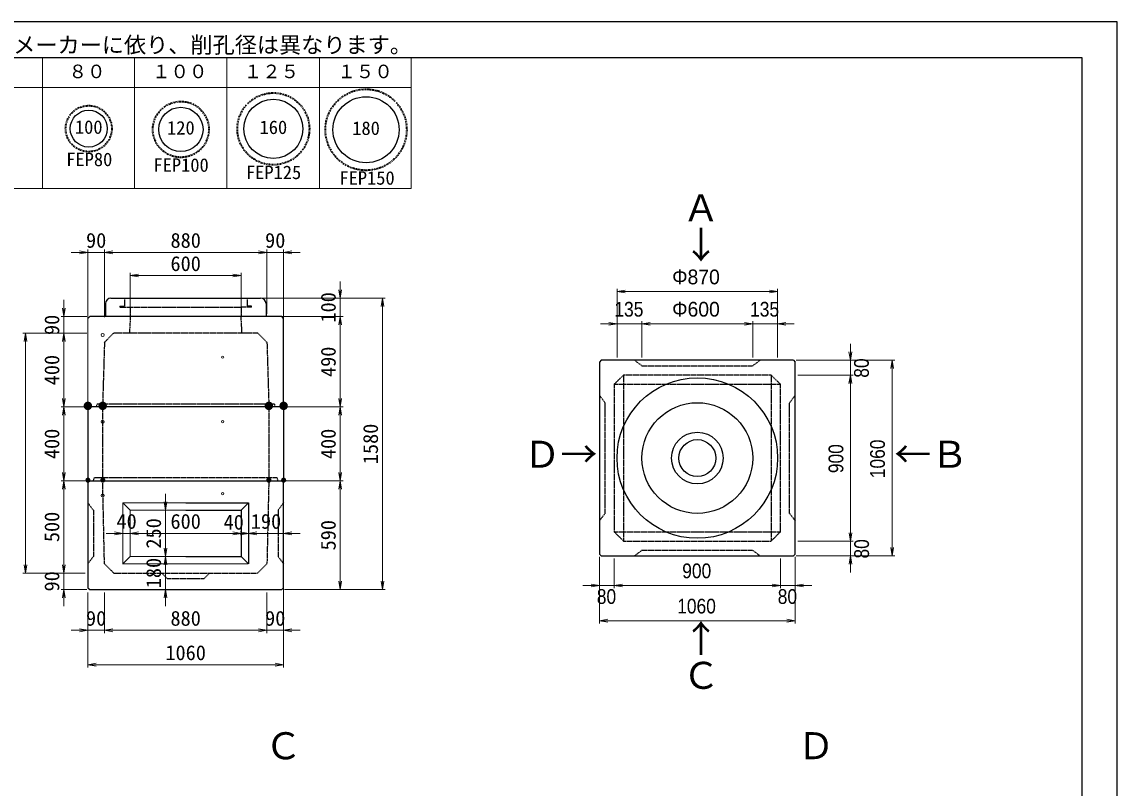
# Model space of a CAD drawing. Units: millimetres, scale not verified. Extents: x -297 to 298, y -210 to 210.
# Drawn here: x 1.3 to 297.9, y 2.9 to 210.5 of the extents above; entities that cross this region are included whole.
import ezdxf
from ezdxf.enums import TextEntityAlignment as Align

# ---------------------------------------------------------------- set-up
doc = ezdxf.new("R2010")
doc.units = ezdxf.units.MM
doc.linetypes.add('USER1', pattern=[12.95, 6.35, -3.175, 0.25, -3.175])
doc.linetypes.add('USER2', pattern=[4.7625, 3.175, -1.5875])
doc.layers.add('0-0', color=7, linetype='Continuous')
for name, color, linetype, lineweight in [('0-1_0', 9, 'Continuous', 25), ('0-2_dims', 7, 'Continuous', 18), ('0-3_pen1実線', 4, 'Continuous', 13), ('0-4_pen2実線', 3, 'Continuous', 13), ('0-5_pen3実線', 7, 'Continuous', 25), ('0-6_pen4実線', 7, 'Continuous', 25), ('0-7_pen2破線', 3, 'USER2', 25), ('0-8_鉄筋', 7, 'Continuous', 25), ('0-9_draw', 7, 'Continuous', 13)]:
    doc.layers.add(name, color=color, linetype=linetype, lineweight=lineweight)
doc.styles.add('ＭＳ ゴシック', font='')
doc.styles.add('ＭＳ Ｐゴシック', font='')
doc.styles.get('ＭＳ ゴシック').set_extended_font_data('MS Gothic')
doc.styles.get('ＭＳ Ｐゴシック').set_extended_font_data('MS PGothic')

# ---------------------------------------------------------------- blocks, each defined once
blk = doc.blocks.new('部分図 1')
at = {"layer": '0-1_0'}
blk.add_lwpolyline([(0, 0), (11898, 0), (11898, 8410), (0, 8410)], close=True, dxfattribs=at)
at = {"layer": '0-2_dims'}
for p, q in [((6077.1, 7506.2), (6077.1, 8214.9)), ((6576.1, 7506.2), (6576.1, 8214.9)), ((7077.1, 7506.2), (7077.1, 8214.9)), ((7578.1, 7506.2), (7578.1, 8214.9)), ((8075.1, 7506.2), (8075.1, 8214.9)), ((4076.1, 8055), (8075.1, 8055)), ((8075.1, 7506.2), (4076.1, 7506.2)), ((6323.5, 7161), (6233.5, 7161)), ((6323.5, 6805.5), (6323.5, 7176)), ((6323.5, 7161), (6413.8, 7161)), ((6413.8, 6809.4), (6413.8, 7176)), ((6413.8, 6809.4), (6413.8, 7176)), ((6413.8, 7161), (6503.8, 7161)), ((6413.8, 7161), (7293.5, 7161)), ((7293.5, 7161), (7203.5, 7161)), ((7293.5, 6828), (7293.5, 7176)), ((7293.5, 6828), (7293.5, 7176)), ((7293.5, 7161), (7383.5, 7161)), ((7383.5, 6806), (7383.5, 7176)), ((7383.5, 7161), (7473.5, 7161)), ((6553.5, 6828), (6553.5, 7050)), ((6553.5, 7035), (7153.5, 7035)), ((7153.5, 6828), (7153.5, 7050)), ((7690.5, 6913), (7690.5, 7003)), ((6193.5, 6813), (6193.5, 6903)), ((7273.5, 6913), (7705.5, 6913)), ((7288.5, 6913), (7934.5, 6913)), ((7690.5, 6913), (7690.5, 6813)), ((7919.5, 6913), (7919.5, 5333)), ((6318.5, 6813), (6178.5, 6813)), ((6193.5, 6813), (6193.5, 6723)), ((7373.5, 6813), (7705.5, 6813)), ((7373.5, 6813), (7705.5, 6813)), ((7690.5, 6813), (7690.5, 6723)), ((7690.5, 6813), (7690.5, 6323)), ((6303.5, 6723), (5970.5, 6723)), ((5985.5, 6723), (5985.5, 5423)), ((6318.5, 6723), (6178.5, 6723)), ((6318.5, 6723), (6178.5, 6723)), ((6193.5, 6723), (6193.5, 6633)), ((6193.5, 6723), (6193.5, 6323)), ((6308.5, 6323), (6178.5, 6323)), ((6308.5, 6323), (6178.5, 6323)), ((6193.5, 6323), (6193.5, 5923)), ((7398.5, 6323), (7705.5, 6323)), ((7398.5, 6323), (7705.5, 6323)), ((7690.5, 6323), (7690.5, 5923)), ((6308.5, 5923), (6178.5, 5923)), ((6293.5, 5923), (6178.5, 5923)), ((6193.5, 5923), (6193.5, 5423)), ((6323.5, 5923), (7451.5, 5923)), ((7398.5, 5923), (7705.5, 5923)), ((7398.5, 5923), (7705.5, 5923)), ((7690.5, 5923), (7690.5, 5333)), ((6744.5, 5763), (6744.5, 5853)), ((6737.5, 5763), (6729.5, 5763)), ((6744.5, 5763), (6744.5, 5513)), ((6513.5, 5638), (6423.5, 5638)), ((6513.5, 5638), (6513.5, 5653)), ((6513.5, 5638), (6553.5, 5638)), ((6553.5, 5638), (6553.5, 5653)), ((6553.5, 5638), (6553.5, 5653)), ((6553.5, 5638), (6643.5, 5638)), ((6553.5, 5638), (7153.5, 5638)), ((7153.5, 5638), (7063.5, 5638)), ((7193.5, 5638), (7103.5, 5638)), ((7153.5, 5638), (7153.5, 5653)), ((7153.5, 5638), (7153.5, 5653)), ((7153.5, 5638), (7193.5, 5638)), ((7193.5, 5638), (7193.5, 5653)), ((7193.5, 5638), (7193.5, 5653)), ((7193.5, 5638), (7283.5, 5638)), ((7193.5, 5638), (7383.5, 5638)), ((7383.5, 5638), (7383.5, 5653)), ((7383.5, 5638), (7473.5, 5638)), ((6744.5, 5513), (6744.5, 5603)), ((6193.5, 5423), (6193.5, 5513)), ((6737.5, 5513), (6729.5, 5513)), ((6737.5, 5513), (6729.5, 5513)), ((6744.5, 5513), (6744.5, 5423)), ((6744.5, 5513), (6744.5, 5333)), ((6271, 5423), (5970.5, 5423)), ((6308.5, 5423), (6178.5, 5423)), ((6308.5, 5423), (6178.5, 5423)), ((6193.5, 5423), (6193.5, 5333)), ((7383.5, 5351), (7383.5, 5097.5)), ((6318.5, 5333), (6178.5, 5333)), ((6193.5, 5333), (6193.5, 5243)), ((6323.5, 5317.6), (6323.5, 5097.5)), ((6413.3, 5317.6), (6413.3, 5097.5)), ((6413.3, 5317.6), (6413.3, 5097.5)), ((6744.5, 5333), (6744.5, 5243)), ((6746.5, 5333), (6759.5, 5333)), ((7293.5, 5317.6), (7293.5, 5097.5)), ((7293.5, 5317.6), (7293.5, 5097.5)), ((7388.5, 5333), (7705.5, 5333)), ((7403.5, 5333), (7934.5, 5333)), ((6323.5, 5262.7), (6323.5, 4911)), ((7383.5, 5247.57), (7383.5, 4911)), ((6323.5, 5112.5), (6233.5, 5112.5)), ((6323.5, 5112.5), (6413.3, 5112.5)), ((6413.3, 5112.5), (6503.3, 5112.5)), ((6413.3, 5112.5), (7293.5, 5112.5)), ((7293.5, 5112.5), (7203.5, 5112.5)), ((7293.5, 5112.5), (7383.5, 5112.5)), ((7383.5, 5112.5), (7473.5, 5112.5)), ((6323.5, 4926), (7383.5, 4926))]:
    blk.add_line(p, q, dxfattribs=at)
at = {"layer": '0-2_dims', "lineweight": 13}
for p, q in [((9189.52, 6591), (9189.52, 6963.65)), ((10059.52, 6948.65), (9189.52, 6948.65)), ((10059.52, 6591), (10059.52, 6963.65)), ((9189.52, 6773.65), (9099.52, 6773.65)), ((9189.52, 6591), (9189.52, 6788.65)), ((9324.52, 6773.65), (9189.52, 6773.65)), ((9324.52, 6591), (9324.52, 6788.65)), ((9324.52, 6591), (9324.52, 6788.65)), ((9324.52, 6773.65), (9414.52, 6773.65)), ((9324.52, 6773.65), (9924.52, 6773.65)), ((9924.52, 6773.65), (9834.52, 6773.65)), ((9924.52, 6591), (9924.52, 6788.65)), ((9924.52, 6591), (9924.52, 6788.65)), ((9924.52, 6773.65), (10059.52, 6773.65)), ((10059.52, 6591), (10059.52, 6788.65)), ((10059.52, 6773.65), (10149.52, 6773.65)), ((10453.26, 6576), (10453.26, 6666)), ((10159.52, 6576), (10468.26, 6576)), ((10159.52, 6576), (10694.21, 6576)), ((10453.26, 6496), (10453.26, 6576)), ((10679.21, 5516), (10679.21, 6576)), ((10169.52, 6496), (10468.26, 6496)), ((10169.52, 6496), (10469.21, 6496)), ((10453.26, 6496), (10453.26, 6406)), ((10454.21, 6496), (10454.21, 5596)), ((10454.21, 5596), (10454.21, 5686)), ((10169.52, 5596), (10469.21, 5596)), ((10169.52, 5596), (10469.21, 5596)), ((10454.21, 5596), (10454.21, 5516)), ((9094.52, 5511), (9094.52, 5340.67)), ((9094.52, 5511), (9094.52, 5149.65)), ((9174.52, 5501), (9174.52, 5340.67)), ((9174.52, 5501), (9174.52, 5340.67)), ((10074.52, 5501), (10074.52, 5340.67)), ((10074.52, 5501), (10074.52, 5340.67)), ((10154.52, 5511), (10154.52, 5340.67)), ((10154.52, 5511), (10154.52, 5149.65)), ((10159.52, 5516), (10469.21, 5516)), ((10159.52, 5516), (10694.21, 5516)), ((10454.21, 5516), (10454.21, 5426)), ((9094.52, 5355.67), (9004.52, 5355.67)), ((9174.52, 5355.67), (9094.52, 5355.67)), ((9174.52, 5355.67), (9264.52, 5355.67)), ((9174.52, 5355.67), (10074.52, 5355.67)), ((10074.52, 5355.67), (9984.52, 5355.67)), ((10074.52, 5355.67), (10154.52, 5355.67)), ((10154.52, 5355.67), (10244.52, 5355.67)), ((9094.52, 5164.65), (10154.52, 5164.65))]:
    blk.add_line(p, q, dxfattribs=at)
at = {"layer": '0-2_dims'}
for points in [[(6278.5, 7153.5), (6323.5, 7161), (6278.5, 7168.5)], [(6458.8, 7168.5), (6413.8, 7161), (6458.8, 7153.5)], [(6458.8, 7168.5), (6413.8, 7161), (6458.8, 7153.5)], [(7248.5, 7153.5), (7293.5, 7161), (7248.5, 7168.5)], [(7248.5, 7153.5), (7293.5, 7161), (7248.5, 7168.5)], [(7428.5, 7168.5), (7383.5, 7161), (7428.5, 7153.5)], [(6598.5, 7042.5), (6553.5, 7035), (6598.5, 7027.5)], [(7108.5, 7027.5), (7153.5, 7035), (7108.5, 7042.5)], [(7683, 6958), (7690.5, 6913), (7698, 6958)], [(7927, 6868), (7919.5, 6913), (7912, 6868)], [(6186, 6858), (6193.5, 6813), (6201, 6858)], [(7698, 6768), (7690.5, 6813), (7683, 6768)], [(7698, 6768), (7690.5, 6813), (7683, 6768)], [(5993, 6678), (5985.5, 6723), (5978, 6678)], [(6201, 6678), (6193.5, 6723), (6186, 6678)], [(6201, 6678), (6193.5, 6723), (6186, 6678)], [(6186, 6368), (6193.5, 6323), (6201, 6368)], [(7683, 6368), (7690.5, 6323), (7698, 6368)], [(6201, 6278), (6193.5, 6323), (6186, 6278)], [(7698, 6278), (7690.5, 6323), (7683, 6278)], [(6186, 5968), (6193.5, 5923), (6201, 5968)], [(7683, 5968), (7690.5, 5923), (7698, 5968)], [(6201, 5878), (6193.5, 5923), (6186, 5878)], [(7698, 5878), (7690.5, 5923), (7683, 5878)], [(6737, 5808), (6744.5, 5763), (6752, 5808)], [(6468.5, 5630.5), (6513.5, 5638), (6468.5, 5645.5)], [(6598.5, 5645.5), (6553.5, 5638), (6598.5, 5630.5)], [(6598.5, 5645.5), (6553.5, 5638), (6598.5, 5630.5)], [(7108.5, 5630.5), (7153.5, 5638), (7108.5, 5645.5)], [(7108.5, 5630.5), (7153.5, 5638), (7108.5, 5645.5)], [(7148.5, 5630.5), (7193.5, 5638), (7148.5, 5645.5)], [(7238.5, 5645.5), (7193.5, 5638), (7238.5, 5630.5)], [(7428.5, 5645.5), (7383.5, 5638), (7428.5, 5630.5)], [(6737, 5558), (6744.5, 5513), (6752, 5558)], [(5978, 5468), (5985.5, 5423), (5993, 5468)], [(6186, 5468), (6193.5, 5423), (6201, 5468)], [(6186, 5468), (6193.5, 5423), (6201, 5468)], [(6752, 5468), (6744.5, 5513), (6737, 5468)], [(7683, 5378), (7690.5, 5333), (7698, 5378)], [(7912, 5378), (7919.5, 5333), (7927, 5378)], [(6201, 5288), (6193.5, 5333), (6186, 5288)], [(6752, 5288), (6744.5, 5333), (6737, 5288)], [(6278.5, 5105), (6323.5, 5112.5), (6278.5, 5120)], [(6458.3, 5120), (6413.3, 5112.5), (6458.3, 5105)], [(6458.3, 5120), (6413.3, 5112.5), (6458.3, 5105)], [(7248.5, 5105), (7293.5, 5112.5), (7248.5, 5120)], [(7248.5, 5105), (7293.5, 5112.5), (7248.5, 5120)], [(7428.5, 5120), (7383.5, 5112.5), (7428.5, 5105)], [(6368.5, 4933.5), (6323.5, 4926), (6368.5, 4918.5)], [(7338.5, 4918.5), (7383.5, 4926), (7338.5, 4933.5)]]:
    blk.add_lwpolyline(points, dxfattribs=at)
at = {"layer": '0-2_dims', "lineweight": 13}
for points in [[(9234.52, 6956.15), (9189.52, 6948.65), (9234.52, 6941.15)], [(10014.52, 6941.15), (10059.52, 6948.65), (10014.52, 6956.15)], [(9144.52, 6766.15), (9189.52, 6773.65), (9144.52, 6781.15)], [(9369.52, 6781.15), (9324.52, 6773.65), (9369.52, 6766.15)], [(9369.52, 6781.15), (9324.52, 6773.65), (9369.52, 6766.15)], [(9879.52, 6766.15), (9924.52, 6773.65), (9879.52, 6781.15)], [(9879.52, 6766.15), (9924.52, 6773.65), (9879.52, 6781.15)], [(10104.52, 6781.15), (10059.52, 6773.65), (10104.52, 6766.15)], [(10445.76, 6621), (10453.26, 6576), (10460.76, 6621)], [(10686.71, 6531), (10679.21, 6576), (10671.71, 6531)], [(10460.76, 6451), (10453.26, 6496), (10445.76, 6451)], [(10461.71, 6451), (10454.21, 6496), (10446.71, 6451)], [(10446.71, 5641), (10454.21, 5596), (10461.71, 5641)], [(10446.71, 5641), (10454.21, 5596), (10461.71, 5641)], [(10671.71, 5561), (10679.21, 5516), (10686.71, 5561)], [(10461.71, 5471), (10454.21, 5516), (10446.71, 5471)], [(9049.52, 5348.17), (9094.52, 5355.67), (9049.52, 5363.17)], [(9219.52, 5363.17), (9174.52, 5355.67), (9219.52, 5348.17)], [(9219.52, 5363.17), (9174.52, 5355.67), (9219.52, 5348.17)], [(10029.52, 5348.17), (10074.52, 5355.67), (10029.52, 5363.17)], [(10029.52, 5348.17), (10074.52, 5355.67), (10029.52, 5363.17)], [(10199.52, 5363.17), (10154.52, 5355.67), (10199.52, 5348.17)], [(9139.52, 5172.15), (9094.52, 5164.65), (9139.52, 5157.15)], [(10109.52, 5157.15), (10154.52, 5164.65), (10109.52, 5172.15)]]:
    blk.add_lwpolyline(points, dxfattribs=at)
at = {"layer": '0-3_pen1実線'}
blk.add_line((7153.5, 6860.02), (7156.48, 6863), dxfattribs=at)
at = {"layer": '0-4_pen2実線'}
blk.add_line((7209.5, 6869), (7209.5, 6863), dxfattribs=at)
for centre, radius in [((6403.5, 6713), 8), ((7053.5, 6593), 6), ((6403.5, 6243), 8), ((7053.5, 6243), 6), ((6403.5, 5843), 8), ((7053.5, 5853), 6)]:
    blk.add_circle(centre, radius, dxfattribs=at)
at = {"layer": '0-5_pen3実線'}
for p, q in [((6418.5, 6883), (6418.5, 6813)), ((6448.5, 6913), (7258.5, 6913)), ((7288.5, 6883), (7288.5, 6813)), ((7373.5, 6813), (6333.5, 6813)), ((7383.5, 6803), (7373.5, 6813)), ((7383.5, 6323), (7383.5, 6803)), ((9104.52, 6576), (9094.52, 6566)), ((9094.52, 6566), (9094.52, 5526)), ((10144.52, 6576), (9104.52, 6576)), ((10144.52, 6576), (10154.52, 6566)), ((10154.52, 5526), (10154.52, 6566)), ((7383.5, 6323), (6323.5, 6323)), ((6323.5, 6323), (6323.5, 5923)), ((7383.5, 6323), (7383.5, 5923)), ((6323.5, 5923), (7383.5, 5923)), ((7383.5, 5343), (7383.5, 5923)), ((7193.5, 5803), (7153.5, 5763)), ((9094.52, 5526), (9104.52, 5516)), ((10154.52, 5526), (10144.52, 5516)), ((6513.5, 5473), (7191.23, 5475.27)), ((6853.5, 5513), (7153.5, 5513)), ((7153.5, 5513), (7193.5, 5473)), ((9104.52, 5516), (10144.52, 5516)), ((7383.5, 5343), (7373.5, 5333)), ((6333.5, 5333), (7373.5, 5333))]:
    blk.add_line(p, q, dxfattribs=at)
for points in [[(6323.5, 5923), (6323.5, 5343), (6333.5, 5333)], [(6853.5, 5803), (7193.5, 5803), (7193.5, 5473)], [(6853.5, 5763), (7153.5, 5763), (7153.5, 5513)]]:
    blk.add_lwpolyline(points, dxfattribs=at)
for radius in [435, 300, 140, 100]:
    blk.add_circle((9624.52, 6046), radius, dxfattribs=at)
for centre, start, end in [((6448.5, 6883), 90, 180), ((7258.5, 6883), 0, 90)]:
    blk.add_arc(centre, 30, start, end, dxfattribs=at)
at = {"layer": '0-6_pen4実線'}
blk.add_lwpolyline([(200, 200), (11709, 200), (11709, 8215), (200, 8215)], close=True, dxfattribs=at)
at = {"layer": '0-7_pen2破線'}
for p, q in [((6521.5, 6913), (6521.5, 6863)), ((7185.5, 6913), (7185.5, 6869)), ((6497.5, 6869), (6521.5, 6869)), ((6497.5, 6869), (6497.5, 6863)), ((6497.5, 6863), (7153.5, 6863)), ((6553.5, 6863), (6553.5, 6813)), ((7209.5, 6863), (7153.5, 6863)), ((7153.5, 6863), (7153.5, 6813)), ((7209.5, 6869), (7185.5, 6869)), ((6553.5, 6813), (6548.5, 6723)), ((7158.5, 6723), (7153.5, 6813)), ((6413.5, 6673), (6463.5, 6723)), ((6853.5, 6723), (6463.5, 6723)), ((7243.5, 6723), (6853.5, 6723)), ((7243.5, 6723), (7293.5, 6673)), ((6413.5, 6673), (6403.5, 6338)), ((7293.5, 6673), (7303.5, 6338)), ((9324.52, 6546), (9284.52, 6576)), ((9174.52, 6446), (9224.52, 6496)), ((10024.52, 6496), (9224.52, 6496)), ((9224.52, 6496), (9224.52, 5596)), ((10024.52, 6496), (10074.52, 6446)), ((10024.52, 6496), (10024.52, 5596)), ((9174.52, 6446), (9174.52, 5646)), ((9174.52, 6446), (10074.52, 6446)), ((10074.52, 5646), (10074.52, 6446)), ((10124.52, 6346), (10154.52, 6386)), ((6373.5, 6338), (6368.5, 6323)), ((6853.5, 6338), (6373.5, 6338)), ((6403.5, 6323), (6403.5, 5938)), ((7333.5, 6338), (6853.5, 6338)), ((7303.5, 6323), (7303.5, 5938)), ((7333.5, 6338), (7338.5, 6323)), ((10124.52, 5746), (10124.52, 6346)), ((6353.5, 5923), (6358.5, 5938)), ((6853.5, 5938), (6358.5, 5938)), ((7348.5, 5938), (6853.5, 5938)), ((7353.5, 5923), (7348.5, 5938)), ((6323.5, 5803), (6353.5, 5763)), ((6353.5, 5763), (6353.5, 5513)), ((7383.5, 5803), (7353.5, 5763)), ((7353.5, 5763), (7353.5, 5513)), ((9124.52, 5746), (9094.52, 5706)), ((10124.52, 5746), (10154.52, 5706)), ((9224.52, 5596), (9174.52, 5646)), ((9174.52, 5646), (10074.52, 5646)), ((10074.52, 5646), (10024.52, 5596)), ((9224.52, 5596), (10024.52, 5596)), ((9324.52, 5546), (9284.52, 5516)), ((9324.52, 5546), (9924.52, 5546)), ((9924.52, 5546), (9964.52, 5516)), ((6353.5, 5513), (6323.5, 5473)), ((7353.5, 5513), (7383.5, 5473)), ((6463.5, 5423), (7243.5, 5423)), ((6753.5, 5393), (6723.5, 5423))]:
    blk.add_line(p, q, dxfattribs=at)
for points in [[(9324.52, 6546), (9924.52, 6546), (9964.52, 6576)], [(9124.52, 5746), (9124.52, 6346), (9094.52, 6386)], [(6463.5, 5423), (6413.5, 5473), (6403.82, 5923)], [(7303.5, 5923), (7293.5, 5473), (7243.5, 5423)], [(6753.5, 5393), (6953.5, 5393), (6983.5, 5423)]]:
    blk.add_lwpolyline(points, dxfattribs=at)
at = {"layer": '0-8_鉄筋', "color": 1, "linetype": 'USER1', "lineweight": 35}
for centre, radius in [((7328.2, 7830.3), 195), ((7830.2, 7825.3), 220.1), ((6328.2, 7831.4), 125), ((6827.2, 7827.3), 151.71)]:
    blk.add_circle(centre, radius, dxfattribs=at)
at = {"layer": '0-8_鉄筋', "color": 1}
for centre, radius in [((7328.2, 7830.4), 160), ((7830.2, 7825.4), 179.11), ((6328.2, 7831.4), 100), ((6827.2, 7827.4), 120)]:
    blk.add_circle(centre, radius, dxfattribs=at)
at = {"layer": '0-9_draw'}
for p, q in [((6323.5, 6803), (6333.5, 6813)), ((6323.5, 6803), (6323.5, 6323)), ((6513.5, 5803), (6513.5, 5473)), ((6513.5, 5803), (6553.5, 5763)), ((6513.5, 5803), (6853.5, 5803)), ((6553.5, 5763), (6553.5, 5513)), ((6553.5, 5763), (6853.5, 5763)), ((6553.5, 5513), (6513.5, 5473)), ((6553.5, 5513), (6853.5, 5513))]:
    blk.add_line(p, q, dxfattribs=at)
at = {"layer": '0-2_dims'}
for s, height, style, p in [('※ＦＥＰ管メーカー・継手メーカーに依り、削孔径は異なります。', 87.98, 'ＭＳ ゴシック', (4478.92, 8214.83)), ('８０', 73.31, 'ＭＳ ゴシック', (6219.1, 8082.9)), ('１００', 73.31, 'ＭＳ ゴシック', (6671.1, 8082.9)), ('１２５', 73.31, 'ＭＳ ゴシック', (7168.1, 8082.9)), ('１５０', 73.31, 'ＭＳ ゴシック', (7675.1, 8082.9)), ('90', 80.65, 'ＭＳ ゴシック', (6313.65, 7161.5)), ('880', 80.65, 'ＭＳ ゴシック', (6771.15, 7161.5)), ('90', 80.65, 'ＭＳ ゴシック', (7283.5, 7161.5)), ('600', 80.65, 'ＭＳ ゴシック', (6771, 7035.5)), ('Φ870', 79.98, 'ＭＳ Ｐゴシック', (9488.15, 6963.65)), ('Φ600', 79.98, 'ＭＳ Ｐゴシック', (9488.15, 6788.65)), ('●', 36.66, 'ＭＳ ゴシック', (6298, 6298.4)), ('●', 36.66, 'ＭＳ ゴシック', (6378.2, 6298.5)), ('●', 36.66, 'ＭＳ ゴシック', (7278.1, 6298.44)), ('●', 36.66, 'ＭＳ ゴシック', (7358.2, 6298.5)), ('●', 21.99, 'ＭＳ ゴシック', (6308.6, 5908)), ('●', 21.99, 'ＭＳ ゴシック', (6388.9, 5908)), ('●', 21.99, 'ＭＳ ゴシック', (7288.3, 5908)), ('●', 21.99, 'ＭＳ ゴシック', (7368.4, 5908)), ('40', 80.65, 'ＭＳ ゴシック', (6478.5, 5638.5)), ('600', 80.65, 'ＭＳ ゴシック', (6771, 5638.5)), ('40', 80.65, 'ＭＳ ゴシック', (7058.5, 5634)), ('190', 80.65, 'ＭＳ ゴシック', (7206, 5638.5)), ('90', 80.65, 'ＭＳ ゴシック', (6313.4, 5113)), ('880', 80.65, 'ＭＳ ゴシック', (6770.9, 5113)), ('90', 80.65, 'ＭＳ ゴシック', (7283.5, 5113)), ('1060', 80.65, 'ＭＳ ゴシック', (6743.5, 4926.5))]:
    blk.add_text(s, height=height, dxfattribs=dict(at, style=style)).set_placement(p, align=Align.BOTTOM_LEFT)
at = {"layer": '0-2_dims', "style": 'ＭＳ ゴシック'}
for s, p in [('100', (7690, 6780.5)), ('90', (6193, 6713)), ('490', (7690, 6485.5)), ('400', (6193, 6440.5)), ('400', (6193, 6040.5)), ('400', (7690, 6040.5)), ('1580', (7919, 6013)), ('500', (6193, 5590.5)), ('250', (6744, 5555.5)), ('590', (7690, 5545.5)), ('180', (6744, 5340.5)), ('90', (6193, 5323))]:
    blk.add_text(s, height=80.65, rotation=90, dxfattribs=at).set_placement(p, align=Align.BOTTOM_LEFT)
at = {"layer": '0-2_dims', "style": 'ＭＳ Ｐゴシック', "width": 0.9}
for s, p in [('135', (9175.2, 6788.65)), ('135', (9910.2, 6788.65)), ('900', (9542.7, 5370.67)), ('80', (9079.97, 5231.58)), ('1060', (9515.43, 5179.65)), ('80', (10059.97, 5231.58))]:
    blk.add_text(s, height=79.98, dxfattribs=at).set_placement(p, align=Align.BOTTOM_LEFT)
for s, p in [('80', (10577.35, 6481.45)), ('900', (10439.21, 5964.18)), ('1060', (10664.21, 5936.91)), ('80', (10578.3, 5501.45))]:
    blk.add_text(s, height=79.98, rotation=90, dxfattribs=at).set_placement(p, align=Align.BOTTOM_LEFT)
at = {"layer": '0-5_pen3実線', "style": 'ＭＳ ゴシック'}
for s, p in [('Ａ', (9544.5, 7285)), ('↓', (9544.5, 7083.35)), ('Ｄ→', (8684, 5949.35)), ('←Ｂ', (10691, 5949.35)), ('↑', (9544.5, 4951)), ('Ｃ', (9544.5, 4751))]:
    blk.add_text(s, height=146.6, dxfattribs=at).set_placement(p, align=Align.BOTTOM_LEFT)
at = {"layer": '0-8_鉄筋', "style": 'ＭＳ ゴシック'}
for s, height, p in [('100', 73.31, (6253.5, 7781.3)), ('120', 73.31, (6752.5, 7777.3)), ('160', 73.31, (7253.5, 7780.3)), ('180', 73.31, (7755.5, 7775.3)), ('FEP80', 73.31, (6206.6, 7606.2)), ('FEP100', 73.31, (6679, 7575.5)), ('FEP125', 73.31, (7180, 7535.9)), ('FEP150', 73.31, (7686, 7505.5)), ('Ｃ', 146.6, (7281.87, 4369.4)), ('Ｄ', 146.6, (10167.37, 4369.6))]:
    blk.add_text(s, height=height, dxfattribs=at).set_placement(p, align=Align.BOTTOM_LEFT)

msp = doc.modelspace()

# ---------------------------------------------------------------- block references
at = {"layer": '0-0', "xscale": 0.05, "yscale": 0.05}
msp.add_blockref('部分図 1', (-297, -210), dxfattribs=at)

doc.saveas('drawing.dxf')
